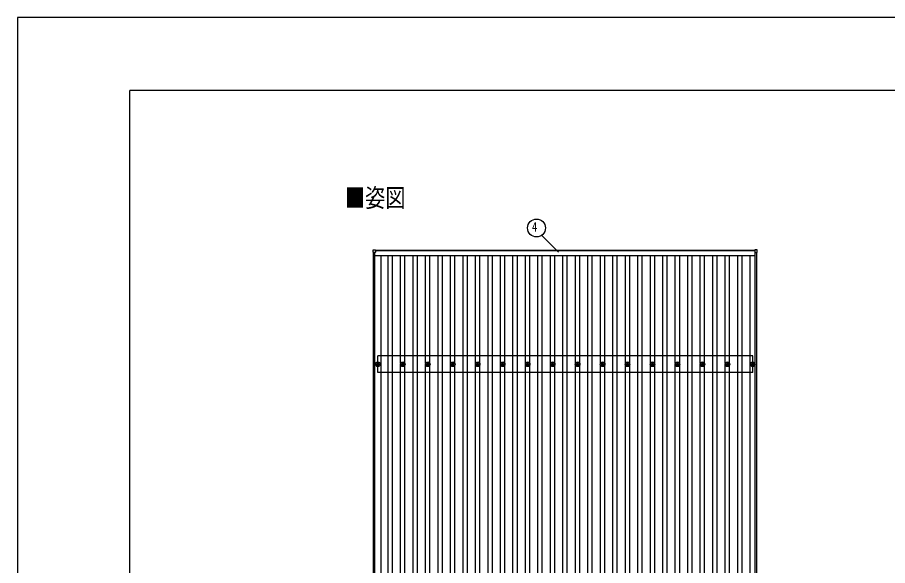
# Model space of a CAD drawing. Units: millimetres, scale not verified. Extents: x -12615 to 12615, y -8910 to 8910.
# Drawn here: x -12615 to -5646, y 4519 to 8910 of the extents above; entities that cross this region are included whole.
import ezdxf
from ezdxf.enums import TextEntityAlignment as Align

# ---------------------------------------------------------------- set-up
doc = ezdxf.new("R2010")
doc.units = ezdxf.units.MM
doc.header["$LTSCALE"] = 40
for name, color, linetype in [('0-2_USER1', 3, 'Continuous'), ('0-4_YKK_13', 4, 'Continuous'), ('0-5_YKK_A1', 4, 'Continuous'), ('0-6_YKK_D', 6, 'Continuous'), ('0-7_YKK_ZWAK', 7, 'Continuous')]:
    doc.layers.add(name, color=color, linetype=linetype)
doc.styles.add('ＭＳ ゴシック', font='')
doc.styles.get('ＭＳ ゴシック').set_extended_font_data('MS Gothic')

msp = doc.modelspace()

# ---------------------------------------------------------------- linework, layer by layer
at = {"layer": '0-4_YKK_13'}
for p, q in [((-9766.74, 7029.3), (-9766.74, 7047.3)), ((-9765.74, 7048.3), (-9747.74, 7048.3)), ((-9746.74, 7047.3), (-9746.74, 7029.3)), ((-6710.14, 7047.3), (-6710.14, 7029.3)), ((-6691.14, 7048.3), (-6709.14, 7048.3)), ((-6690.14, 7029.3), (-6690.14, 7047.3)), ((-9747.74, 7028.3), (-9765.74, 7028.3)), ((-6709.14, 7028.3), (-6691.14, 7028.3)), ((-9738.44, 6133.57), (-9734.02, 6133.57)), ((-9730.19, 6141.82), (-9730.19, 6137.4)), ((-9726.69, 6141.82), (-9726.69, 6137.4)), ((-9722.86, 6133.57), (-9718.44, 6133.57)), ((-9538.44, 6133.57), (-9534.02, 6133.57)), ((-9530.19, 6141.82), (-9530.19, 6137.4)), ((-9526.69, 6141.82), (-9526.69, 6137.4)), ((-9522.86, 6133.57), (-9518.44, 6133.57)), ((-9338.44, 6133.57), (-9334.02, 6133.57)), ((-9330.19, 6141.82), (-9330.19, 6137.4)), ((-9326.69, 6141.82), (-9326.69, 6137.4)), ((-9322.86, 6133.57), (-9318.44, 6133.57)), ((-9138.44, 6133.57), (-9134.02, 6133.57)), ((-9130.19, 6141.82), (-9130.19, 6137.4)), ((-9126.69, 6141.82), (-9126.69, 6137.4)), ((-9122.86, 6133.57), (-9118.44, 6133.57)), ((-8938.44, 6133.57), (-8934.02, 6133.57)), ((-8930.19, 6141.82), (-8930.19, 6137.4)), ((-8926.69, 6141.82), (-8926.69, 6137.4)), ((-8922.86, 6133.57), (-8918.44, 6133.57)), ((-8738.44, 6133.57), (-8734.02, 6133.57)), ((-8730.19, 6141.82), (-8730.19, 6137.4)), ((-8726.69, 6141.82), (-8726.69, 6137.4)), ((-8722.86, 6133.57), (-8718.44, 6133.57)), ((-8538.44, 6133.57), (-8534.02, 6133.57)), ((-8530.19, 6141.82), (-8530.19, 6137.4)), ((-8526.69, 6141.82), (-8526.69, 6137.4)), ((-8522.86, 6133.57), (-8518.44, 6133.57)), ((-8338.44, 6133.57), (-8334.02, 6133.57)), ((-8330.19, 6141.82), (-8330.19, 6137.4)), ((-8326.69, 6141.82), (-8326.69, 6137.4)), ((-8322.86, 6133.57), (-8318.44, 6133.57)), ((-8138.44, 6133.57), (-8134.02, 6133.57)), ((-8130.19, 6141.82), (-8130.19, 6137.4)), ((-8126.69, 6141.82), (-8126.69, 6137.4)), ((-8122.86, 6133.57), (-8118.44, 6133.57)), ((-7938.44, 6133.57), (-7934.02, 6133.57)), ((-7930.19, 6141.82), (-7930.19, 6137.4)), ((-7926.69, 6141.82), (-7926.69, 6137.4)), ((-7922.86, 6133.57), (-7918.44, 6133.57)), ((-7738.44, 6133.57), (-7734.02, 6133.57)), ((-7730.19, 6141.82), (-7730.19, 6137.4)), ((-7726.69, 6141.82), (-7726.69, 6137.4)), ((-7722.86, 6133.57), (-7718.44, 6133.57)), ((-7538.44, 6133.57), (-7534.02, 6133.57)), ((-7530.19, 6141.82), (-7530.19, 6137.4)), ((-7526.69, 6141.82), (-7526.69, 6137.4)), ((-7522.86, 6133.57), (-7518.44, 6133.57)), ((-7338.44, 6133.57), (-7334.02, 6133.57)), ((-7330.19, 6141.82), (-7330.19, 6137.4)), ((-7326.69, 6141.82), (-7326.69, 6137.4)), ((-7322.86, 6133.57), (-7318.44, 6133.57)), ((-7138.44, 6133.57), (-7134.02, 6133.57)), ((-7130.19, 6141.82), (-7130.19, 6137.4)), ((-7126.69, 6141.82), (-7126.69, 6137.4)), ((-7122.86, 6133.57), (-7118.44, 6133.57)), ((-6938.44, 6133.57), (-6934.02, 6133.57)), ((-6930.19, 6141.82), (-6930.19, 6137.4)), ((-6926.69, 6141.82), (-6926.69, 6137.4)), ((-6922.86, 6133.57), (-6918.44, 6133.57)), ((-6735.69, 6133.57), (-6731.27, 6133.57)), ((-6727.44, 6141.82), (-6727.44, 6137.4)), ((-6723.94, 6141.82), (-6723.94, 6137.4)), ((-6720.11, 6133.57), (-6715.69, 6133.57)), ((-9738.44, 6130.07), (-9734.02, 6130.07)), ((-9730.19, 6126.24), (-9730.19, 6121.82)), ((-9726.69, 6126.24), (-9726.69, 6121.82)), ((-9722.86, 6130.07), (-9718.44, 6130.07)), ((-9538.44, 6130.07), (-9534.02, 6130.07)), ((-9530.19, 6126.24), (-9530.19, 6121.82)), ((-9526.69, 6126.24), (-9526.69, 6121.82)), ((-9522.86, 6130.07), (-9518.44, 6130.07)), ((-9338.44, 6130.07), (-9334.02, 6130.07)), ((-9330.19, 6126.24), (-9330.19, 6121.82)), ((-9326.69, 6126.24), (-9326.69, 6121.82)), ((-9322.86, 6130.07), (-9318.44, 6130.07)), ((-9138.44, 6130.07), (-9134.02, 6130.07)), ((-9130.19, 6126.24), (-9130.19, 6121.82)), ((-9126.69, 6126.24), (-9126.69, 6121.82)), ((-9122.86, 6130.07), (-9118.44, 6130.07)), ((-8938.44, 6130.07), (-8934.02, 6130.07)), ((-8930.19, 6126.24), (-8930.19, 6121.82)), ((-8926.69, 6126.24), (-8926.69, 6121.82)), ((-8922.86, 6130.07), (-8918.44, 6130.07)), ((-8738.44, 6130.07), (-8734.02, 6130.07)), ((-8730.19, 6126.24), (-8730.19, 6121.82)), ((-8726.69, 6126.24), (-8726.69, 6121.82)), ((-8722.86, 6130.07), (-8718.44, 6130.07)), ((-8538.44, 6130.07), (-8534.02, 6130.07)), ((-8530.19, 6126.24), (-8530.19, 6121.82)), ((-8526.69, 6126.24), (-8526.69, 6121.82)), ((-8522.86, 6130.07), (-8518.44, 6130.07)), ((-8338.44, 6130.07), (-8334.02, 6130.07)), ((-8330.19, 6126.24), (-8330.19, 6121.82)), ((-8326.69, 6126.24), (-8326.69, 6121.82)), ((-8322.86, 6130.07), (-8318.44, 6130.07)), ((-8138.44, 6130.07), (-8134.02, 6130.07)), ((-8130.19, 6126.24), (-8130.19, 6121.82)), ((-8126.69, 6126.24), (-8126.69, 6121.82)), ((-8122.86, 6130.07), (-8118.44, 6130.07)), ((-7938.44, 6130.07), (-7934.02, 6130.07)), ((-7930.19, 6126.24), (-7930.19, 6121.82)), ((-7926.69, 6126.24), (-7926.69, 6121.82)), ((-7922.86, 6130.07), (-7918.44, 6130.07)), ((-7738.44, 6130.07), (-7734.02, 6130.07)), ((-7730.19, 6126.24), (-7730.19, 6121.82)), ((-7726.69, 6126.24), (-7726.69, 6121.82)), ((-7722.86, 6130.07), (-7718.44, 6130.07)), ((-7538.44, 6130.07), (-7534.02, 6130.07)), ((-7530.19, 6126.24), (-7530.19, 6121.82)), ((-7526.69, 6126.24), (-7526.69, 6121.82)), ((-7522.86, 6130.07), (-7518.44, 6130.07)), ((-7338.44, 6130.07), (-7334.02, 6130.07)), ((-7330.19, 6126.24), (-7330.19, 6121.82)), ((-7326.69, 6126.24), (-7326.69, 6121.82)), ((-7322.86, 6130.07), (-7318.44, 6130.07)), ((-7138.44, 6130.07), (-7134.02, 6130.07)), ((-7130.19, 6126.24), (-7130.19, 6121.82)), ((-7126.69, 6126.24), (-7126.69, 6121.82)), ((-7122.86, 6130.07), (-7118.44, 6130.07)), ((-6938.44, 6130.07), (-6934.02, 6130.07)), ((-6930.19, 6126.24), (-6930.19, 6121.82)), ((-6926.69, 6126.24), (-6926.69, 6121.82)), ((-6922.86, 6130.07), (-6918.44, 6130.07)), ((-6735.69, 6130.07), (-6731.27, 6130.07)), ((-6727.44, 6126.24), (-6727.44, 6121.82)), ((-6723.94, 6126.24), (-6723.94, 6121.82)), ((-6720.11, 6130.07), (-6715.69, 6130.07))]:
    msp.add_line(p, q, dxfattribs=at)
for centre, radius in [((-9728.44, 6131.82), 18.25), ((-9728.44, 6131.82), 10.15), ((-9728.44, 6131.82), 5.85), ((-9728.44, 6131.82), 5.25), ((-9528.44, 6131.82), 18.25), ((-9528.44, 6131.82), 10.15), ((-9528.44, 6131.82), 5.85), ((-9528.44, 6131.82), 5.25), ((-9328.44, 6131.82), 18.25), ((-9328.44, 6131.82), 10.15), ((-9328.44, 6131.82), 5.85), ((-9328.44, 6131.82), 5.25), ((-9128.44, 6131.82), 18.25), ((-9128.44, 6131.82), 10.15), ((-9128.44, 6131.82), 5.85), ((-9128.44, 6131.82), 5.25), ((-8928.44, 6131.82), 18.25), ((-8928.44, 6131.82), 10.15), ((-8928.44, 6131.82), 5.85), ((-8928.44, 6131.82), 5.25), ((-8728.44, 6131.82), 18.25), ((-8728.44, 6131.82), 10.15), ((-8728.44, 6131.82), 5.85), ((-8728.44, 6131.82), 5.25), ((-8528.44, 6131.82), 18.25), ((-8528.44, 6131.82), 10.15), ((-8528.44, 6131.82), 5.85), ((-8528.44, 6131.82), 5.25), ((-8328.44, 6131.82), 18.25), ((-8328.44, 6131.82), 10.15), ((-8328.44, 6131.82), 5.85), ((-8328.44, 6131.82), 5.25), ((-8128.44, 6131.82), 18.25), ((-8128.44, 6131.82), 10.15), ((-8128.44, 6131.82), 5.85), ((-8128.44, 6131.82), 5.25), ((-7928.44, 6131.82), 18.25), ((-7928.44, 6131.82), 10.15), ((-7928.44, 6131.82), 5.85), ((-7928.44, 6131.82), 5.25), ((-7728.44, 6131.82), 18.25), ((-7728.44, 6131.82), 10.15), ((-7728.44, 6131.82), 5.85), ((-7728.44, 6131.82), 5.25), ((-7528.44, 6131.82), 18.25), ((-7528.44, 6131.82), 10.15), ((-7528.44, 6131.82), 5.85), ((-7528.44, 6131.82), 5.25), ((-7328.44, 6131.82), 18.25), ((-7328.44, 6131.82), 10.15), ((-7328.44, 6131.82), 5.85), ((-7328.44, 6131.82), 5.25), ((-7128.44, 6131.82), 18.25), ((-7128.44, 6131.82), 10.15), ((-7128.44, 6131.82), 5.85), ((-7128.44, 6131.82), 5.25), ((-6928.44, 6131.82), 18.25), ((-6928.44, 6131.82), 10.15), ((-6928.44, 6131.82), 5.85), ((-6928.44, 6131.82), 5.25), ((-6725.69, 6131.82), 18.25), ((-6725.69, 6131.82), 10.15), ((-6725.69, 6131.82), 5.85), ((-6725.69, 6131.82), 5.25)]:
    msp.add_circle(centre, radius, dxfattribs=at)
for centre, start, end in [((-9765.74, 7047.3), 90, 180), ((-9747.74, 7047.3), 0, 90), ((-6709.14, 7047.3), 90, 180), ((-6691.14, 7047.3), 0, 90), ((-9765.74, 7029.3), 180, 270), ((-9747.74, 7029.3), 270, 0), ((-6709.14, 7029.3), 180, 270), ((-6691.14, 7029.3), 270, 0)]:
    msp.add_arc(centre, 1, start, end, dxfattribs=at)
at = {"layer": '0-5_YKK_A1'}
for p, q in [((-9746.74, 7045), (-6710.14, 7045)), ((-6710.14, 7040.21), (-9746.74, 7040.21)), ((-9763.44, 1629.88), (-9763.44, 7028.3)), ((-9751.44, 1629.88), (-9751.44, 7028.3)), ((-9751.44, 7002.21), (-6705.44, 7002.21)), ((-9701.94, 1661.2), (-9701.94, 7002.21)), ((-9645.94, 1661.2), (-9645.94, 7002.21)), ((-9610.94, 1661.2), (-9610.94, 7002.21)), ((-9545.94, 6137), (-9545.94, 7002.21)), ((-9510.94, 6137), (-9510.94, 7002.21)), ((-9445.94, 1661.2), (-9445.94, 7002.21)), ((-9410.94, 1661.2), (-9410.94, 7002.21)), ((-9345.94, 6137), (-9345.94, 7002.21)), ((-9310.94, 6137), (-9310.94, 7002.21)), ((-9245.94, 1661.2), (-9245.94, 7002.21)), ((-9210.94, 1661.2), (-9210.94, 7002.21)), ((-9145.94, 6137), (-9145.94, 7002.21)), ((-9110.94, 6137), (-9110.94, 7002.21)), ((-9045.94, 1661.2), (-9045.94, 7002.21)), ((-9010.94, 1661.2), (-9010.94, 7002.21)), ((-8945.94, 6137), (-8945.94, 7002.21)), ((-8910.94, 6137), (-8910.94, 7002.21)), ((-8845.94, 1661.2), (-8845.94, 7002.21)), ((-8810.94, 1661.2), (-8810.94, 7002.21)), ((-8745.94, 6137), (-8745.94, 7002.21)), ((-8710.94, 6137), (-8710.94, 7002.21)), ((-8645.94, 1661.2), (-8645.94, 7002.21)), ((-8610.94, 1661.2), (-8610.94, 7002.21)), ((-8545.94, 6137), (-8545.94, 7002.21)), ((-8510.94, 6137), (-8510.94, 7002.21)), ((-8445.94, 1661.2), (-8445.94, 7002.21)), ((-8410.94, 1661.2), (-8410.94, 7002.21)), ((-8345.94, 6137), (-8345.94, 7002.21)), ((-8310.94, 6137), (-8310.94, 7002.21)), ((-8245.94, 1661.2), (-8245.94, 7002.21)), ((-8210.94, 1661.2), (-8210.94, 7002.21)), ((-8145.94, 6137), (-8145.94, 7002.21)), ((-8110.94, 6137), (-8110.94, 7002.21)), ((-8045.94, 1661.2), (-8045.94, 7002.21)), ((-8010.94, 1661.2), (-8010.94, 7002.21)), ((-7945.94, 6137), (-7945.94, 7002.21)), ((-7910.94, 6137), (-7910.94, 7002.21)), ((-7845.94, 1661.2), (-7845.94, 7002.21)), ((-7810.94, 1661.2), (-7810.94, 7002.21)), ((-7745.94, 6137), (-7745.94, 7002.21)), ((-7710.94, 6137), (-7710.94, 7002.21)), ((-7645.94, 1661.2), (-7645.94, 7002.21)), ((-7610.94, 1661.2), (-7610.94, 7002.21)), ((-7545.94, 6137), (-7545.94, 7002.21)), ((-7510.94, 6137), (-7510.94, 7002.21)), ((-7445.94, 1661.2), (-7445.94, 7002.21)), ((-7410.94, 1661.2), (-7410.94, 7002.21)), ((-7345.94, 6137), (-7345.94, 7002.21)), ((-7310.94, 6137), (-7310.94, 7002.21)), ((-7245.94, 1661.2), (-7245.94, 7002.21)), ((-7210.94, 1661.2), (-7210.94, 7002.21)), ((-7145.94, 6137), (-7145.94, 7002.21)), ((-7110.94, 6137), (-7110.94, 7002.21)), ((-7045.94, 1661.2), (-7045.94, 7002.21)), ((-7010.94, 1661.2), (-7010.94, 7002.21)), ((-6945.94, 6137), (-6945.94, 7002.21)), ((-6910.94, 6137), (-6910.94, 7002.21)), ((-6845.94, 1661.2), (-6845.94, 7002.21)), ((-6810.94, 1661.2), (-6810.94, 7002.21)), ((-6745.94, 1661.2), (-6745.94, 7002.21)), ((-6705.44, 1629.88), (-6705.44, 7028.3)), ((-6693.44, 1629.88), (-6693.44, 7028.3)), ((-6725.69, 6198.82), (-9728.44, 6198.82)), ((-9728.44, 6064.82), (-9728.44, 6198.82)), ((-6725.69, 6064.82), (-6725.69, 6198.82)), ((-6725.69, 6064.82), (-9728.44, 6064.82)), ((-9545.94, 4337), (-9545.94, 6126.64)), ((-9510.94, 4337), (-9510.94, 6126.64)), ((-9345.94, 4337), (-9345.94, 6126.64)), ((-9310.94, 4337), (-9310.94, 6126.64)), ((-9145.94, 4337), (-9145.94, 6126.64)), ((-9110.94, 4337), (-9110.94, 6126.64)), ((-8945.94, 4337), (-8945.94, 6126.64)), ((-8910.94, 4337), (-8910.94, 6126.64)), ((-8745.94, 4337), (-8745.94, 6126.64)), ((-8710.94, 4337), (-8710.94, 6126.64)), ((-8545.94, 4337), (-8545.94, 6126.64)), ((-8510.94, 4337), (-8510.94, 6126.64)), ((-8345.94, 4337), (-8345.94, 6126.64)), ((-8310.94, 4337), (-8310.94, 6126.64)), ((-8145.94, 4337), (-8145.94, 6126.64)), ((-8110.94, 4337), (-8110.94, 6126.64)), ((-7945.94, 4337), (-7945.94, 6126.64)), ((-7910.94, 4337), (-7910.94, 6126.64)), ((-7745.94, 4337), (-7745.94, 6126.64)), ((-7710.94, 4337), (-7710.94, 6126.64)), ((-7545.94, 4337), (-7545.94, 6126.64)), ((-7510.94, 4337), (-7510.94, 6126.64)), ((-7345.94, 4337), (-7345.94, 6126.64)), ((-7310.94, 4337), (-7310.94, 6126.64)), ((-7145.94, 4337), (-7145.94, 6126.64)), ((-7110.94, 4337), (-7110.94, 6126.64)), ((-6945.94, 4337), (-6945.94, 6126.64)), ((-6910.94, 4337), (-6910.94, 6126.64))]:
    msp.add_line(p, q, dxfattribs=at)
at = {"layer": '0-6_YKK_D'}
msp.add_line((-8281.34, 7029.71), (-8416.08, 7164.45), dxfattribs=at)
msp.add_circle((-8457.59, 7223.28), 72, dxfattribs=at)
at = {"layer": '0-7_YKK_ZWAK'}
for p in [(11685.06, 8325), (-11714.94, -7575)]:
    msp.add_line(p, (-11714.94, 8325), dxfattribs=at)
msp.add_lwpolyline([(-12615, -8910), (12615, -8910), (12615, 8910), (-12615, 8910)], close=True, dxfattribs=at)

# ---------------------------------------------------------------- texts
at = {"layer": '0-2_USER1', "style": 'ＭＳ ゴシック', "width": 0.8}
msp.add_text('■姿図', height=148.5, dxfattribs=at).set_placement((-9992.7, 7346.18), align=Align.BOTTOM_LEFT)
at = {"layer": '0-6_YKK_D', "style": 'ＭＳ ゴシック', "width": 0.8}
msp.add_text('4', height=79.18, dxfattribs=at).set_placement((-8494.33, 7169.28), align=Align.BOTTOM_LEFT)

doc.saveas('drawing.dxf')
